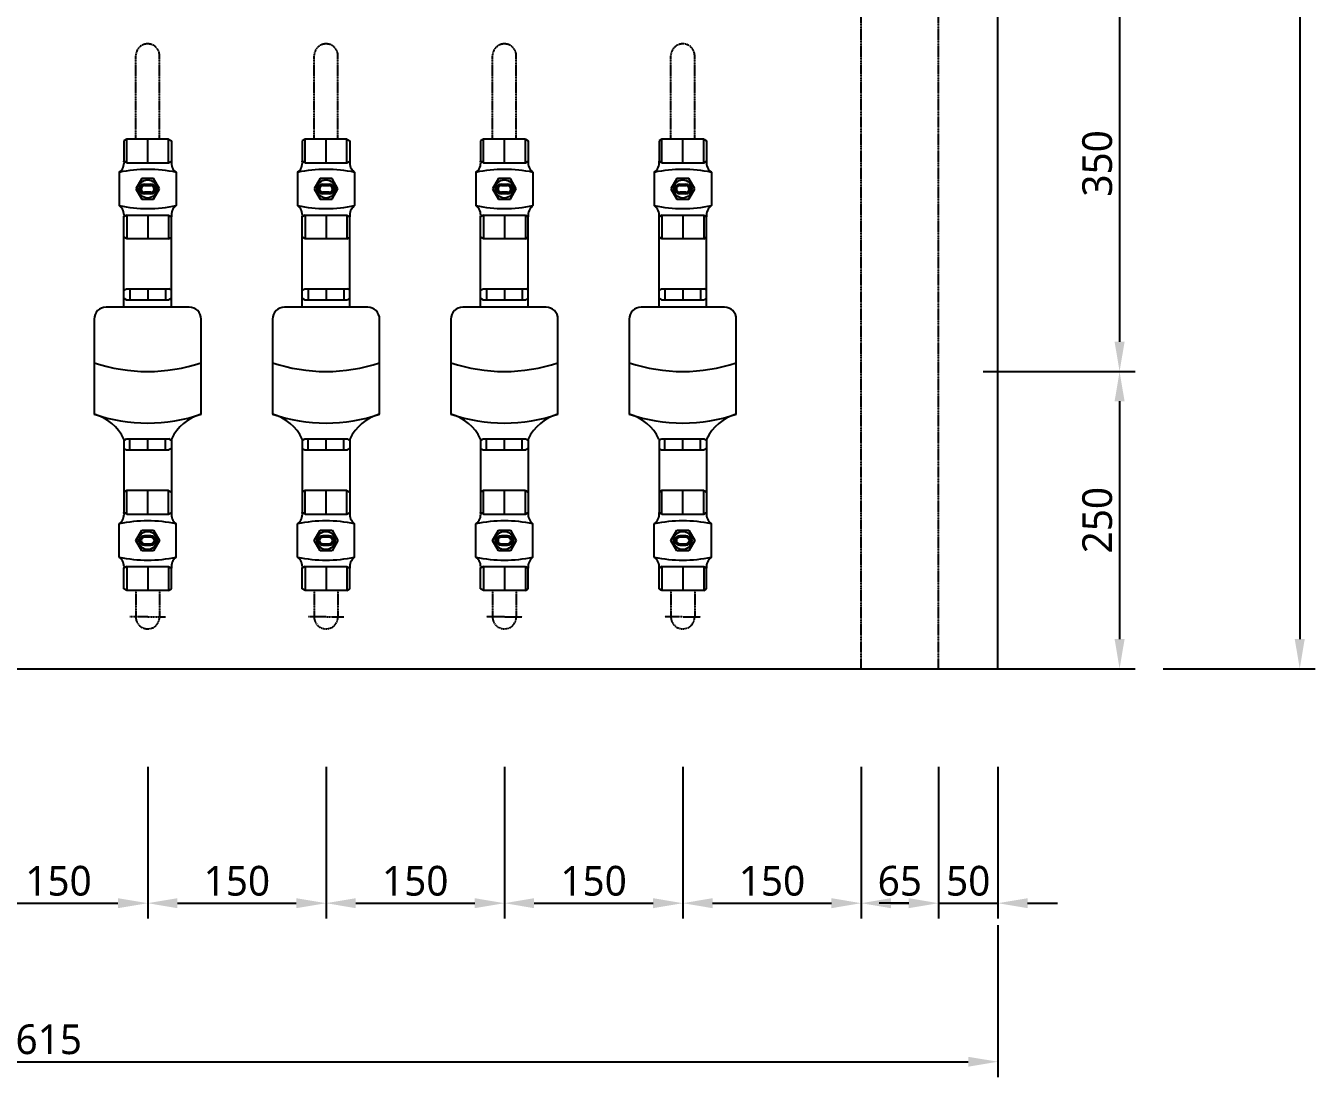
# Model space of a CAD drawing. Header units: millimetres. Extents: x -9013 to 516, y -36629 to 6082.
# Drawn here: x -1384 to -300, y -17774 to -16890 of the extents above; entities that cross this region are included whole.
import ezdxf

# ---------------------------------------------------------------- set-up
doc = ezdxf.new("R2010")
doc.units = ezdxf.units.MM
doc.header["$LTSCALE"] = 0.05
for name, pattern in [('CENTER', [50.8, 31.75, -6.35, 6.35, -6.35]), ('CENTER2', [28.575, 19.05, -3.175, 3.175, -3.175]), ('DASHDOT', [0.618421, 0.309211, -0.154605, 0, -0.154605])]:
    doc.linetypes.add(name, pattern=pattern)
doc.layers.get('0').update_dxf_attribs({"lineweight": 18})
doc.layers.get('Defpoints').update_dxf_attribs({"color": 140, "lineweight": 18})
for name, color, linetype in [('1CO', 4, 'Continuous'), ('2CONC', 4, 'Continuous'), ('HVAL___2CO', 7, 'Continuous'), ('HWAT__3CO', 1, 'Continuous'), ('HWAT___1DD', 4, 'DASHDOT'), ('HWAT___5CS', 3, 'CENTER2')]:
    doc.layers.add(name, color=color, linetype=linetype)
doc.layers.add('G-Anno-Std-Cntr', color=1, linetype='CENTER2', lineweight=18)
doc.styles.add('trebuchet_MS', font='trebuc.ttf')
doc.dimstyles.new('MGP', dxfattribs={"dimtxt": 2.5, "dimasz": 2.5, "dimexe": 1.25, "dimexo": 0.625, "dimtad": 1, "dimdec": 0, "dimtxsty": 'trebuchet_MS', "dimcen": 2.5, "dimclrt": 7, "dimadec": 0, "dimazin": 0, "dimtfac": 1, "dimtdec": 0, "dimtmove": 0, "dimatfit": 3, "dimfxl": 1.148294, "dimfxlon": 1, "dimarcsym": 2})

# ---------------------------------------------------------------- blocks, each defined once
blk = doc.blocks.new('*D851')
at = {"color": 0, "lineweight": -2, "transparency": 16777216}
for p, q in [((-2181.8, -17646.5), (-2181.8, -17774.3)), ((-566.8, -17646.5), (-566.8, -17774.3)), ((-2156.8, -17761.3), (-591.8, -17761.3))]:
    blk.add_line(p, q, dxfattribs=at)
at = {"color": 0, "transparency": 16777216}
for points in [[(-2156.8, -17757.2), (-2156.8, -17765.5), (-2181.8, -17761.3)], [(-591.8, -17757.2), (-591.8, -17765.5), (-566.8, -17761.3)]]:
    blk.add_solid(points, dxfattribs=at)
at = {"layer": 'Defpoints', "color": 0, "transparency": 16777216}
for p in [(-2181.8, -17376.3), (-566.8, -17405.3), (-566.8, -17761.3)]:
    blk.add_point(p, dxfattribs=at)
at = {"color": 7, "transparency": 16777216, "insert": (-1374.3, -17742.6), "char_height": 25, "attachment_point": 5, "style": 'trebuchet_MS'}
blk.add_mtext('1615', dxfattribs=at)
blk = doc.blocks.new('*D858')
at = {"color": 0, "lineweight": -2, "transparency": 16777216}
for p, q in [((-427.8, -15080.9), (-300, -15080.9)), ((-313, -15105.9), (-313, -17405.9)), ((-427.8, -17430.9), (-300, -17430.9))]:
    blk.add_line(p, q, dxfattribs=at)
at = {"color": 0, "transparency": 16777216}
for points in [[(-317.2, -15105.9), (-308.8, -15105.9), (-313, -15080.9)], [(-317.2, -17405.9), (-308.8, -17405.9), (-313, -17430.9)]]:
    blk.add_solid(points, dxfattribs=at)
at = {"layer": 'Defpoints', "color": 0, "transparency": 16777216}
for p in [(-934, -15080.9), (-680.7, -17430.9), (-313, -17430.9)]:
    blk.add_point(p, dxfattribs=at)
at = {"color": 7, "transparency": 16777216, "insert": (-331.7, -16255.9), "char_height": 25, "attachment_point": 5, "rotation": 90, "style": 'trebuchet_MS'}
blk.add_mtext('2350', dxfattribs=at)
blk = doc.blocks.new('*D864')
at = {"color": 0, "lineweight": -2, "transparency": 16777216}
for p, q in [((-616.8, -17513.2), (-616.8, -17641)), ((-566.8, -17513.2), (-566.8, -17641)), ((-641.8, -17628), (-666.8, -17628)), ((-616.8, -17628), (-566.8, -17628)), ((-541.8, -17628), (-516.8, -17628))]:
    blk.add_line(p, q, dxfattribs=at)
at = {"color": 0, "transparency": 16777216}
for points in [[(-641.8, -17623.8), (-641.8, -17632.2), (-616.8, -17628)], [(-541.8, -17623.8), (-541.8, -17632.2), (-566.8, -17628)]]:
    blk.add_solid(points, dxfattribs=at)
at = {"layer": 'Defpoints', "color": 0, "transparency": 16777216}
for p in [(-616.8, -17385.2), (-566.8, -17385.2), (-566.8, -17628)]:
    blk.add_point(p, dxfattribs=at)
at = {"color": 7, "transparency": 16777216, "insert": (-591.8, -17609.3), "char_height": 25, "attachment_point": 5, "style": 'trebuchet_MS'}
blk.add_mtext('50', dxfattribs=at)
blk = doc.blocks.new('h-meter')
at = {"layer": 'HVAL___2CO'}
for p, q in [((-25.4, 45), (-105.4, 45)), ((-15.4, -35), (-15.4, 35)), ((-134.2, 20), (-135.4, 17.9)), ((-135.4, 17.9), (-135.4, -17.9)), ((-135.4, 15), (-126.2, 15)), ((-126.2, 20), (-134.2, 20)), ((-127.4, 20), (-126.2, 17.9)), ((-126.2, 17.9), (-126.2, -17.9)), ((-15.4, 20), (-1.2, 20)), ((-7.9, 20), (-9.1, 17.9)), ((-9.1, 17.9), (-9.1, -17.9)), ((0, 15), (-9.1, 15)), ((-1.2, 20), (0, 17.9)), ((0, 17.9), (0, -17.9)), ((-135.4, 0), (-126.2, 0)), ((0, 0), (-9.1, 0)), ((-135.4, -15), (-126.2, -15)), ((-134.2, -20), (-135.4, -17.9)), ((-126.2, -20), (-134.2, -20)), ((-127.4, -20), (-126.2, -17.9)), ((-15.4, -20), (-1.2, -20)), ((0, -15), (-9.1, -15)), ((-7.9, -20), (-9.1, -17.9)), ((-1.2, -20), (0, -17.9)), ((-105.4, -45), (-25.4, -45))]:
    blk.add_line(p, q, dxfattribs=at)
for centre, radius, start, end in [((-142.6, 54.8), 38.4, 295.1026, 345.2121), ((28.2, 0), 141, 161.3868, 198.6132), ((71.5, 0), 141, 161.3868, 198.6132), ((-25.4, 35), 10, 0, 90), ((-142.6, -54.8), 38.4, 14.7879, 64.8974), ((-25.4, -35), 10, 270, 0)]:
    blk.add_arc(centre, radius, start, end, dxfattribs=at)
blk = doc.blocks.new('water meter v')
at = {"layer": 'HVAL___2CO'}
h = blk.add_hatch(color=256, dxfattribs=at)
h.paths.add_polyline_path([(-5839.1, 3714.4), (-5829.1, 3714.4), (-5824.1, 3705.7), (-5829.1, 3697), (-5839.1, 3697), (-5844.1, 3705.7)])
h.paths.add_polyline_path([(-5834.1, 3698.1, 1), (-5834.1, 3713.3, 1)], flags=16)
h.paths.add_polyline_path([(-5836.7, 3701.7), (-5831.5, 3701.7, 1), (-5831.5, 3709.7), (-5836.7, 3709.7, 1)], flags=0)
h.paths.add_polyline_path([(-5836.7, 3702.9), (-5831.5, 3702.9, 1), (-5831.5, 3708.5), (-5836.7, 3708.5, 1)], flags=0)
h = blk.add_hatch(color=256, dxfattribs=at)
h.paths.add_polyline_path([(-5836.7, 3701.7, -1), (-5836.7, 3709.7), (-5831.5, 3709.7, -1), (-5831.5, 3701.7)])
h.paths.add_polyline_path([(-5831.5, 3702.9, 1), (-5831.5, 3708.5), (-5836.7, 3708.5, 1), (-5836.7, 3702.9)], flags=16)
h = blk.add_hatch(color=256, dxfattribs=at)
h.paths.add_polyline_path([(-5839.1, 3401.4), (-5829.1, 3401.4), (-5824.1, 3410.1), (-5829.1, 3418.8), (-5839.1, 3418.8), (-5844.1, 3410.1)])
h.paths.add_polyline_path([(-5834.1, 3417.7, -1), (-5834.1, 3402.5, -1)], flags=16)
h.paths.add_polyline_path([(-5836.7, 3414.1), (-5831.5, 3414.1, -1), (-5831.5, 3406.1), (-5836.7, 3406.1, -1)], flags=0)
h.paths.add_polyline_path([(-5836.7, 3412.9), (-5831.5, 3412.9, -1), (-5831.5, 3407.3), (-5836.7, 3407.3, -1)], flags=0)
h = blk.add_hatch(color=256, dxfattribs=at)
h.paths.add_polyline_path([(-5836.7, 3414.1, 1), (-5836.7, 3406.1), (-5831.5, 3406.1, 1), (-5831.5, 3414.1)])
h.paths.add_polyline_path([(-5831.5, 3412.9, -1), (-5831.5, 3407.3), (-5836.7, 3407.3, -1), (-5836.7, 3412.9)], flags=16)
for p, q in [((-5851.7, 3747.7), (-5854.1, 3746.3)), ((-5854.1, 3746.3), (-5854.1, 3729.1)), ((-5816.5, 3747.7), (-5851.7, 3747.7)), ((-5851.7, 3727.7), (-5851.7, 3747.7)), ((-5834.1, 3727.7), (-5834.1, 3747.7)), ((-5816.5, 3747.7), (-5814.1, 3746.3)), ((-5816.5, 3727.7), (-5816.5, 3747.7)), ((-5814.1, 3746.3), (-5814.1, 3729.1)), ((-5858.1, 3719.7), (-5858.1, 3691.7)), ((-5851.7, 3727.7), (-5854.1, 3729.1)), ((-5851.7, 3727.7), (-5816.5, 3727.7)), ((-5816.5, 3727.7), (-5814.1, 3729.1)), ((-5810.1, 3719.7), (-5810.1, 3691.7)), ((-5839.1, 3714.4), (-5844.1, 3705.7)), ((-5829.1, 3714.4), (-5839.1, 3714.4)), ((-5836.7, 3709.7), (-5831.5, 3709.7)), ((-5836.7, 3708.5), (-5831.5, 3708.5)), ((-5824.1, 3705.7), (-5829.1, 3714.4)), ((-5844.1, 3705.7), (-5839.1, 3697)), ((-5831.5, 3702.9), (-5836.7, 3702.9)), ((-5831.5, 3701.7), (-5836.7, 3701.7)), ((-5829.1, 3697), (-5824.1, 3705.7)), ((-5839.1, 3697), (-5829.1, 3697)), ((-5851.7, 3683.7), (-5854.1, 3682.3)), ((-5854.1, 3665.1), (-5854.1, 3682.3)), ((-5851.7, 3683.7), (-5851.7, 3663.7)), ((-5851.7, 3683.7), (-5816.5, 3683.7)), ((-5834.1, 3683.7), (-5834.1, 3663.7)), ((-5816.5, 3683.7), (-5816.5, 3663.7)), ((-5816.5, 3683.7), (-5814.1, 3682.3)), ((-5814.1, 3665.1), (-5814.1, 3682.3)), ((-5851.7, 3663.7), (-5854.1, 3665.1)), ((-5816.5, 3663.7), (-5814.1, 3665.1)), ((-5816.5, 3663.7), (-5851.7, 3663.7)), ((-5851.7, 3452.1), (-5854.1, 3450.7)), ((-5854.1, 3450.7), (-5854.1, 3433.5)), ((-5816.5, 3452.1), (-5851.7, 3452.1)), ((-5851.7, 3432.1), (-5851.7, 3452.1)), ((-5834.1, 3432.1), (-5834.1, 3452.1)), ((-5816.5, 3452.1), (-5814.1, 3450.7)), ((-5816.5, 3432.1), (-5816.5, 3452.1)), ((-5814.1, 3450.7), (-5814.1, 3433.5)), ((-5851.7, 3432.1), (-5854.1, 3433.5)), ((-5851.7, 3432.1), (-5816.5, 3432.1)), ((-5816.5, 3432.1), (-5814.1, 3433.5)), ((-5858.1, 3396.1), (-5858.1, 3424.1)), ((-5844.1, 3410.1), (-5839.1, 3418.8)), ((-5839.1, 3418.8), (-5829.1, 3418.8)), ((-5829.1, 3418.8), (-5824.1, 3410.1)), ((-5810.1, 3396.1), (-5810.1, 3424.1)), ((-5839.1, 3401.4), (-5844.1, 3410.1)), ((-5831.5, 3414.1), (-5836.7, 3414.1)), ((-5831.5, 3412.9), (-5836.7, 3412.9)), ((-5836.7, 3407.3), (-5831.5, 3407.3)), ((-5836.7, 3406.1), (-5831.5, 3406.1)), ((-5824.1, 3410.1), (-5829.1, 3401.4)), ((-5829.1, 3401.4), (-5839.1, 3401.4)), ((-5851.7, 3388.1), (-5854.1, 3386.7)), ((-5854.1, 3369.5), (-5854.1, 3386.7)), ((-5851.7, 3388.1), (-5851.7, 3368.1)), ((-5851.7, 3388.1), (-5816.5, 3388.1)), ((-5834.1, 3388.1), (-5834.1, 3368.1)), ((-5816.5, 3388.1), (-5814.1, 3386.7)), ((-5816.5, 3388.1), (-5816.5, 3368.1)), ((-5814.1, 3369.5), (-5814.1, 3386.7)), ((-5851.7, 3368.1), (-5854.1, 3369.5)), ((-5816.5, 3368.1), (-5851.7, 3368.1)), ((-5816.5, 3368.1), (-5814.1, 3369.5))]:
    blk.add_line(p, q, dxfattribs=at)
for centre in [(-5834.1, 3705.7), (-5834.1, 3410.1)]:
    blk.add_circle(centre, 7.6, dxfattribs=at)
for centre, radius, start, end in [((-5863.8, 3727.7), 9.8, 305.5591, 8.2752), ((-5834.1, 3606.5), 115.7, 78.0304, 101.9696), ((-5804.4, 3727.7), 9.8, 171.7248, 234.4409), ((-5836.7, 3705.7), 4, 90, 270), ((-5836.7, 3705.7), 4, 90, 270), ((-5836.7, 3705.7), 2.8, 90, 270), ((-5831.5, 3705.7), 4, 270, 90), ((-5831.5, 3705.7), 2.8, 270, 90), ((-5863.8, 3683.7), 9.8, 351.7248, 54.4409), ((-5834.1, 3804.9), 115.7, 258.0304, 281.9696), ((-5804.4, 3683.7), 9.8, 125.5591, 188.2752), ((-5863.8, 3432.1), 9.8, 305.5591, 8.2752), ((-5834.1, 3310.9), 115.7, 78.0304, 101.9696), ((-5804.4, 3432.1), 9.8, 171.7248, 234.4409), ((-5836.7, 3410.1), 4, 90, 270), ((-5836.7, 3410.1), 4, 90, 270), ((-5836.7, 3410.1), 2.8, 90, 270), ((-5831.5, 3410.1), 4, 270, 90), ((-5831.5, 3410.1), 2.8, 270, 90), ((-5863.8, 3388.1), 9.8, 351.7248, 54.4409), ((-5834.1, 3509.3), 115.7, 258.0304, 281.9696), ((-5804.4, 3388.1), 9.8, 125.5591, 188.2752)]:
    blk.add_arc(centre, radius, start, end, dxfattribs=at)
at = {"layer": 'HWAT__3CO'}
for p, q in [((-5854.1, 3620.5), (-5854.1, 3665.1)), ((-5814.1, 3620.5), (-5814.1, 3665.1)), ((-5854.1, 3487.5), (-5854.1, 3450.7)), ((-5814.1, 3487.5), (-5814.1, 3450.7))]:
    blk.add_line(p, q, dxfattribs=at)
at = {"layer": 'HWAT___1DD'}
for q in [(-5849.1, 3345.8), (-5819.1, 3345.8)]:
    blk.add_line((-5834.1, 3345.8), q, dxfattribs=at)
at = {"layer": 'HWAT___5CS'}
for p, q in [((-5844.1, 3747.7), (-5844.1, 3817.7)), ((-5824.1, 3747.7), (-5824.1, 3817.7)), ((-5844.1, 3368.1), (-5844.1, 3345.8)), ((-5824.1, 3368.1), (-5824.1, 3345.8))]:
    blk.add_line(p, q, dxfattribs=at)
for centre, start, end in [((-5834.1, 3817.7), 0, 180), ((-5834.1, 3345.8), 180, 0)]:
    blk.add_arc(centre, 10, start, end, dxfattribs=at)
at = {"rotation": 89.99999999999999}
blk.add_blockref('h-meter', (-5834.1, 3621.7), dxfattribs=at)
blk = doc.blocks.new('*D870')
at = {"color": 0, "lineweight": -2, "transparency": 16777216}
for p, q in [((-1281.8, -17513.2), (-1281.8, -17641)), ((-1431.8, -17539.7), (-1431.8, -17641)), ((-1406.8, -17628), (-1306.8, -17628))]:
    blk.add_line(p, q, dxfattribs=at)
at = {"color": 0, "transparency": 16777216}
for points in [[(-1406.8, -17623.8), (-1406.8, -17632.2), (-1431.8, -17628)], [(-1306.8, -17623.8), (-1306.8, -17632.2), (-1281.8, -17628)]]:
    blk.add_solid(points, dxfattribs=at)
at = {"layer": 'Defpoints', "color": 0, "transparency": 16777216}
for p in [(-1281.8, -17387.4), (-1431.8, -17533.7), (-1281.8, -17628)]:
    blk.add_point(p, dxfattribs=at)
at = {"color": 7, "transparency": 16777216, "insert": (-1356.8, -17609.3), "char_height": 25, "attachment_point": 5, "style": 'trebuchet_MS'}
blk.add_mtext('150', dxfattribs=at)
blk = doc.blocks.new('*D871')
at = {"color": 0, "lineweight": -2, "transparency": 16777216}
for p, q in [((-1281.8, -17513.2), (-1281.8, -17641)), ((-1131.8, -17513.2), (-1131.8, -17641)), ((-1256.8, -17628), (-1156.8, -17628))]:
    blk.add_line(p, q, dxfattribs=at)
at = {"color": 0, "transparency": 16777216}
for points in [[(-1256.8, -17623.8), (-1256.8, -17632.2), (-1281.8, -17628)], [(-1156.8, -17623.8), (-1156.8, -17632.2), (-1131.8, -17628)]]:
    blk.add_solid(points, dxfattribs=at)
at = {"layer": 'Defpoints', "color": 0, "transparency": 16777216}
for p in [(-1281.8, -17387.4), (-1131.8, -17387.4), (-1131.8, -17628)]:
    blk.add_point(p, dxfattribs=at)
at = {"color": 7, "transparency": 16777216, "insert": (-1206.8, -17609.3), "char_height": 25, "attachment_point": 5, "style": 'trebuchet_MS'}
blk.add_mtext('150', dxfattribs=at)
blk = doc.blocks.new('*D872')
at = {"color": 0, "lineweight": -2, "transparency": 16777216}
for p, q in [((-1131.8, -17513.2), (-1131.8, -17641)), ((-981.8, -17513.2), (-981.8, -17641)), ((-1106.8, -17628), (-1006.8, -17628))]:
    blk.add_line(p, q, dxfattribs=at)
at = {"color": 0, "transparency": 16777216}
for points in [[(-1106.8, -17623.8), (-1106.8, -17632.2), (-1131.8, -17628)], [(-1006.8, -17623.8), (-1006.8, -17632.2), (-981.8, -17628)]]:
    blk.add_solid(points, dxfattribs=at)
at = {"layer": 'Defpoints', "color": 0, "transparency": 16777216}
for p in [(-1131.8, -17387.4), (-981.8, -17387.4), (-981.8, -17628)]:
    blk.add_point(p, dxfattribs=at)
at = {"color": 7, "transparency": 16777216, "insert": (-1056.8, -17609.3), "char_height": 25, "attachment_point": 5, "style": 'trebuchet_MS'}
blk.add_mtext('150', dxfattribs=at)
blk = doc.blocks.new('*D873')
at = {"color": 0, "lineweight": -2, "transparency": 16777216}
for p, q in [((-981.8, -17513.2), (-981.8, -17641)), ((-831.8, -17513.2), (-831.8, -17641)), ((-956.8, -17628), (-856.8, -17628))]:
    blk.add_line(p, q, dxfattribs=at)
at = {"color": 0, "transparency": 16777216}
for points in [[(-956.8, -17623.8), (-956.8, -17632.2), (-981.8, -17628)], [(-856.8, -17623.8), (-856.8, -17632.2), (-831.8, -17628)]]:
    blk.add_solid(points, dxfattribs=at)
at = {"layer": 'Defpoints', "color": 0, "transparency": 16777216}
for p in [(-981.8, -17387.4), (-831.8, -17387.4), (-831.8, -17628)]:
    blk.add_point(p, dxfattribs=at)
at = {"color": 7, "transparency": 16777216, "insert": (-906.8, -17609.3), "char_height": 25, "attachment_point": 5, "style": 'trebuchet_MS'}
blk.add_mtext('150', dxfattribs=at)
blk = doc.blocks.new('*D874')
at = {"color": 0, "lineweight": -2, "transparency": 16777216}
for p, q in [((-831.8, -17513.2), (-831.8, -17641)), ((-681.8, -17513.2), (-681.8, -17641)), ((-806.8, -17628), (-706.8, -17628))]:
    blk.add_line(p, q, dxfattribs=at)
at = {"color": 0, "transparency": 16777216}
for points in [[(-806.8, -17623.8), (-806.8, -17632.2), (-831.8, -17628)], [(-706.8, -17623.8), (-706.8, -17632.2), (-681.8, -17628)]]:
    blk.add_solid(points, dxfattribs=at)
at = {"layer": 'Defpoints', "color": 0, "transparency": 16777216}
for p in [(-831.8, -17387.4), (-681.8, -17387.4), (-681.8, -17628)]:
    blk.add_point(p, dxfattribs=at)
at = {"color": 7, "transparency": 16777216, "insert": (-756.8, -17609.3), "char_height": 25, "attachment_point": 5, "style": 'trebuchet_MS'}
blk.add_mtext('150', dxfattribs=at)
blk = doc.blocks.new('*D875')
at = {"color": 0, "lineweight": -2, "transparency": 16777216}
for p, q in [((-681.8, -17513.2), (-681.8, -17641)), ((-616.8, -17513.2), (-616.8, -17641)), ((-656.8, -17628), (-641.8, -17628))]:
    blk.add_line(p, q, dxfattribs=at)
at = {"color": 0, "transparency": 16777216}
for points in [[(-656.8, -17623.8), (-656.8, -17632.2), (-681.8, -17628)], [(-641.8, -17623.8), (-641.8, -17632.2), (-616.8, -17628)]]:
    blk.add_solid(points, dxfattribs=at)
at = {"layer": 'Defpoints', "color": 0, "transparency": 16777216}
for p in [(-681.8, -17400), (-616.8, -17400), (-616.8, -17628)]:
    blk.add_point(p, dxfattribs=at)
at = {"color": 7, "transparency": 16777216, "insert": (-649.3, -17609.3), "char_height": 25, "attachment_point": 5, "style": 'trebuchet_MS'}
blk.add_mtext('65', dxfattribs=at)
blk = doc.blocks.new('*D876')
at = {"color": 0, "lineweight": -2, "transparency": 16777216}
for p, q in [((-560.8, -16830.9), (-451.5, -16830.9)), ((-464.5, -16855.9), (-464.5, -17155.9)), ((-579.3, -17180.9), (-451.5, -17180.9))]:
    blk.add_line(p, q, dxfattribs=at)
at = {"color": 0, "transparency": 16777216}
for points in [[(-468.7, -16855.9), (-460.3, -16855.9), (-464.5, -16830.9)], [(-468.7, -17155.9), (-460.3, -17155.9), (-464.5, -17180.9)]]:
    blk.add_solid(points, dxfattribs=at)
at = {"layer": 'Defpoints', "color": 0, "transparency": 16777216}
for p in [(-566.8, -16830.9), (-831.8, -17180.9), (-464.5, -17180.9)]:
    blk.add_point(p, dxfattribs=at)
at = {"color": 7, "transparency": 16777216, "insert": (-483.2, -17005.9), "char_height": 25, "attachment_point": 5, "rotation": 90, "style": 'trebuchet_MS'}
blk.add_mtext('350', dxfattribs=at)
blk = doc.blocks.new('*D877')
at = {"color": 0, "lineweight": -2, "transparency": 16777216}
for p, q in [((-579.3, -17180.9), (-451.5, -17180.9)), ((-464.5, -17205.9), (-464.5, -17405.9)), ((-579.3, -17430.9), (-451.5, -17430.9))]:
    blk.add_line(p, q, dxfattribs=at)
at = {"color": 0, "transparency": 16777216}
for points in [[(-468.7, -17205.9), (-460.3, -17205.9), (-464.5, -17180.9)], [(-468.7, -17405.9), (-460.3, -17405.9), (-464.5, -17430.9)]]:
    blk.add_solid(points, dxfattribs=at)
at = {"layer": 'Defpoints', "color": 0, "transparency": 16777216}
for p in [(-746.4, -17180.9), (-746.4, -17430.9), (-464.5, -17430.9)]:
    blk.add_point(p, dxfattribs=at)
at = {"color": 7, "transparency": 16777216, "insert": (-483.2, -17305.9), "char_height": 25, "attachment_point": 5, "rotation": 90, "style": 'trebuchet_MS'}
blk.add_mtext('250', dxfattribs=at)

msp = doc.modelspace()

# ---------------------------------------------------------------- linework, layer by layer
at = {"layer": '1CO'}
msp.add_line((-566.8, -17430.9), (-566.8, -15080.9), dxfattribs=at)
at = {"layer": '2CONC', "lineweight": -3}
msp.add_line((-2181.8, -17430.9), (-566.8, -17430.9), dxfattribs=at)
at = {"layer": 'HWAT___5CS', "color": 2}
for p, q in [((-681.8, -17430.9), (-681.8, -15080.9)), ((-616.8, -17430.9), (-616.8, -15080.9))]:
    msp.add_line(p, q, dxfattribs=at)

# ---------------------------------------------------------------- block references
at = {"layer": 'G-Anno-Std-Cntr', "linetype": 'CENTER'}
for p in [(4552.3, -20733.1), (4702.3, -20733.1), (4852.3, -20733.1), (5002.3, -20733.1)]:
    msp.add_blockref('water meter v', p, dxfattribs=at)

# ---------------------------------------------------------------- dimensions: what is measured, and where the dimension line sits
for base, p1, p2, picture, middle in [((-313, -17430.9), (-934, -15080.9), (-680.7, -17430.9), '*D858', (-331.7, -16255.9)), ((-464.5, -17180.9), (-566.8, -16830.9), (-831.8, -17180.9), '*D876', (-483.2, -17005.9)), ((-464.5, -17430.9), (-746.4, -17180.9), (-746.4, -17430.9), '*D877', (-483.2, -17305.9))]:
    dim = msp.add_linear_dim(base=base, p1=p1, p2=p2, angle=90, dimstyle='MGP', override={"dimscale": 100, "dimtxt": 0.25, "dimasz": 0.25, "dimexe": 0.13, "dimexo": 0.06, "dimgap": 0.06, "dimarcsym": 1})
    dim.commit()
    dim.dimension.update_dxf_attribs({"geometry": picture, "text_midpoint": middle})
for base, p1, p2, picture, middle in [((-566.8, -17761.3), (-2181.8, -17376.3), (-566.8, -17405.3), '*D851', (-1374.3, -17742.6)), ((-1281.8, -17628), (-1431.8, -17533.7), (-1281.8, -17387.4), '*D870', (-1356.8, -17609.3)), ((-1131.8, -17628), (-1281.8, -17387.4), (-1131.8, -17387.4), '*D871', (-1206.8, -17609.3)), ((-981.8, -17628), (-1131.8, -17387.4), (-981.8, -17387.4), '*D872', (-1056.8, -17609.3)), ((-831.8, -17628), (-981.8, -17387.4), (-831.8, -17387.4), '*D873', (-906.8, -17609.3)), ((-681.8, -17628), (-831.8, -17387.4), (-681.8, -17387.4), '*D874', (-756.8, -17609.3)), ((-566.8, -17628), (-616.8, -17385.2), (-566.8, -17385.2), '*D864', (-591.8, -17609.3)), ((-616.8, -17628), (-681.8, -17400), (-616.8, -17400), '*D875', (-649.3, -17609.3))]:
    dim = msp.add_linear_dim(base=base, p1=p1, p2=p2, dimstyle='MGP', override={"dimscale": 100, "dimtxt": 0.25, "dimasz": 0.25, "dimexe": 0.13, "dimexo": 0.06, "dimgap": 0.06, "dimarcsym": 1})
    dim.commit()
    dim.dimension.update_dxf_attribs({"geometry": picture, "text_midpoint": middle})

doc.saveas('drawing.dxf')
